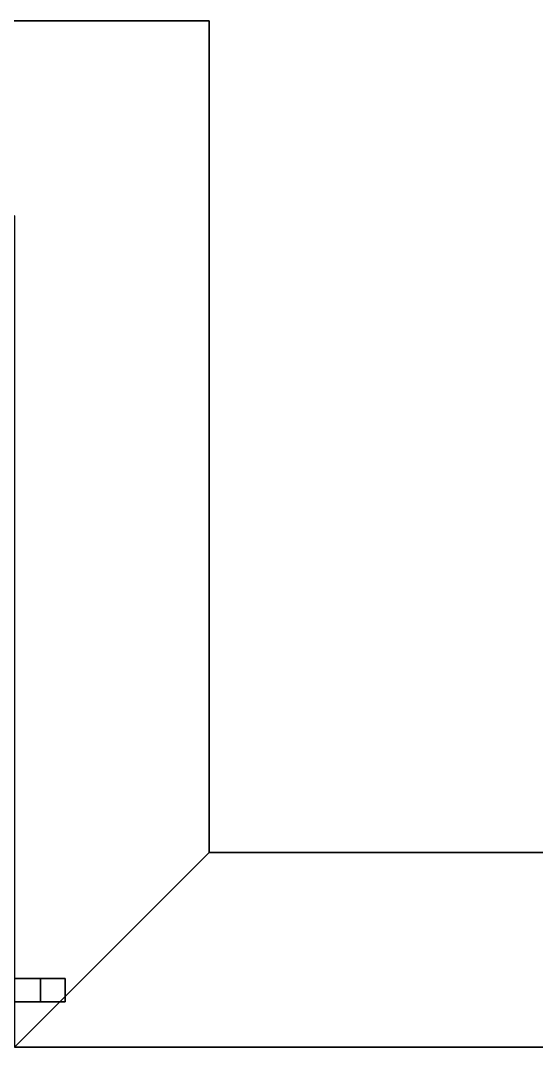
# Model space of a CAD drawing. Extents: x 0 to 6014, y -2453 to 0.
# Drawn here: x 4440 to 4837, y -802 to 0 of the extents above; entities that cross this region are included whole.
import ezdxf

# ---------------------------------------------------------------- set-up
doc = ezdxf.new("R2010")
doc.units = 0
for name, color, linetype in [('LAYER0', 7, 'CONTINUOUS'), ('LAYER1', 7, 'CONTINUOUS'), ('LAYER436', 254, 'CONTINUOUS'), ('LAYER437', 254, 'CONTINUOUS')]:
    doc.layers.add(name, color=color, linetype=linetype)

msp = doc.modelspace()

# ---------------------------------------------------------------- linework, layer by layer
at = {"layer": 'LAYER0'}
for points, invisible_edges in [([(4585, 0), (1510, -265), (1510, 0), (4585, 0)], 1), ([(1510, -265), (4585, 0), (2107, -1840), (1510, -265)], 7), ([(1510, 0, 5), (4585, 0), (1510, 0), (1510, 0, 5)], 1), ([(4585, 0), (1510, 0, 5), (4585, 0, 5), (4585, 0)], 1), ([(1510, 0, 5), (2107, -1840, 5), (4585, 0, 5), (1510, 0, 5)], 3), ([(2107, -1840), (4585, 0), (2107, -2453), (2107, -1840)], 3), ([(2107, -2453), (4585, 0), (4585, -640), (2107, -2453)], 5), ([(4585, 0, 5), (2107, -1840, 5), (4585, -640, 5), (4585, 0, 5)], 3), ([(4585, 0), (4585, -640, 5), (4585, -640), (4585, 0)], 1), ([(4585, -640, 5), (4585, 0), (4585, 0, 5), (4585, -640, 5)], 1), ([(2107, -2453), (4585, -640), (6013.69, -2453), (2107, -2453)], 3), ([(2107, -1840, 5), (6013.69, -2453, 5), (4585, -640, 5), (2107, -1840, 5)], 7), ([(6013.69, -2453), (4585, -640), (6013.69, -640), (6013.69, -2453)], 1), ([(4585, -640, 5), (6013.69, -640), (4585, -640), (4585, -640, 5)], 1), ([(6013.69, -640), (4585, -640, 5), (6013.69, -640, 5), (6013.69, -640)], 1), ([(4585, -640, 5), (6013.69, -2453, 5), (6013.69, -640, 5), (4585, -640, 5)], 1)]:
    msp.add_3dface(points, dxfattribs=dict(at, invisible_edges=invisible_edges))
at = {"layer": 'LAYER1'}
for points, invisible_edges in [([(1660, -150, 5), (1510, 0, 5), (4585, 0, 5), (1660, -150, 5)], 5), ([(1510, 0, 2334), (4585, 0, 5), (1510, 0, 5), (1510, 0, 2334)], 1), ([(4585, 0, 5), (1510, 0, 2334), (4585, 0, 2334), (4585, 0, 5)], 1), ([(1660, -150, 5), (4585, 0, 5), (4435, -150, 5), (1660, -150, 5)], 3), ([(4435, -150, 5), (4585, 0, 5), (4435, -790, 5), (4435, -150, 5)], 3), ([(4435, -790, 5), (4585, 0, 5), (4585, -640, 5), (4435, -790, 5)], 5), ([(4585, 0, 5), (4585, -640, 2334), (4585, -640, 5), (4585, 0, 5)], 1), ([(4585, -640, 2334), (4585, 0, 5), (4585, 0, 2334), (4585, -640, 2334)], 1), ([(4435, -790, 5), (4585, -640, 5), (6013.69, -790, 5), (4435, -790, 5)], 3), ([(6013.69, -790, 5), (4585, -640, 5), (6013.69, -640, 5), (6013.69, -790, 5)], 1), ([(4585, -640, 2334), (6013.69, -640, 5), (4585, -640, 5), (4585, -640, 2334)], 1), ([(6013.69, -640, 5), (4585, -640, 2334), (6013.69, -640, 2334), (6013.69, -640, 5)], 1), ([(6013.69, -790, 2334), (4435, -790, 5), (6013.69, -790, 5), (6013.69, -790, 2334)], 1), ([(4435, -790, 5), (6013.69, -790, 2334), (4435, -790, 2334), (4435, -790, 5)], 1)]:
    msp.add_3dface(points, dxfattribs=dict(at, invisible_edges=invisible_edges))
at = {"layer": 'LAYER436', "invisible_edges": 1}
for points in [[(4455, -737, 2363), (3664, -737, 2293), (3664, -737, 2363), (4455, -737, 2363)], [(3664, -737, 2293), (4455, -737, 2363), (4455, -737, 2293), (3664, -737, 2293)], [(4455, -755, 2293), (3664, -737, 2293), (4455, -737, 2293), (4455, -755, 2293)], [(3664, -737, 2293), (4455, -755, 2293), (3664, -755, 2293), (3664, -737, 2293)], [(3664, -755, 2363), (4455, -737, 2363), (3664, -737, 2363), (3664, -755, 2363)], [(4455, -737, 2363), (3664, -755, 2363), (4455, -755, 2363), (4455, -737, 2363)], [(4455, -737, 2363), (4455, -755, 2293), (4455, -737, 2293), (4455, -737, 2363)], [(4455, -755, 2293), (4455, -737, 2363), (4455, -755, 2363), (4455, -755, 2293)], [(4455, -755, 2293), (3664, -755, 2363), (3664, -755, 2293), (4455, -755, 2293)], [(3664, -755, 2363), (4455, -755, 2293), (4455, -755, 2363), (3664, -755, 2363)]]:
    msp.add_3dface(points, dxfattribs=at)
at = {"layer": 'LAYER437', "invisible_edges": 1}
for points in [[(4404, -737, 2293), (4474, -737, 1943), (4404, -737, 1943), (4404, -737, 2293)], [(4474, -737, 1943), (4404, -737, 2293), (4474, -737, 2293), (4474, -737, 1943)], [(4404, -755, 1943), (4474, -737, 1943), (4474, -755, 1943), (4404, -755, 1943)], [(4474, -737, 1943), (4404, -755, 1943), (4404, -737, 1943), (4474, -737, 1943)], [(4404, -737, 2293), (4474, -755, 2293), (4474, -737, 2293), (4404, -737, 2293)], [(4474, -755, 2293), (4404, -737, 2293), (4404, -755, 2293), (4474, -755, 2293)], [(4474, -755, 2293), (4474, -737, 1943), (4474, -737, 2293), (4474, -755, 2293)], [(4474, -737, 1943), (4474, -755, 2293), (4474, -755, 1943), (4474, -737, 1943)], [(4474, -755, 2293), (4404, -755, 1943), (4474, -755, 1943), (4474, -755, 2293)], [(4404, -755, 1943), (4474, -755, 2293), (4404, -755, 2293), (4404, -755, 1943)]]:
    msp.add_3dface(points, dxfattribs=at)

# ---------------------------------------------------------------- meshes
at = {"layer": 'LAYER1'}
mesh = msp.add_polymesh((11, 2), dxfattribs=at)
for k, corner in enumerate([(2257, -1690, 2334), (2257, -2453, 2334), (150, -1690, 2334), (2257, -1690, 2334), (150, -160, 2334), (150, -1690, 2334), (915, -160, 2334), (150, -160, 2334), (915, -415, 2334), (915, -160, 2334), (1660, -415, 2334), (915, -415, 2334), (1660, -150, 2334), (1660, -415, 2334), (4435, -150, 2334), (1660, -150, 2334), (4435, -790, 2334), (4435, -150, 2334), (6013.688, -790, 2334), (4435, -790, 2334), (6013.688, -640, 2334), (4585, -640, 2334)]):
    mesh.set_mesh_vertex(divmod(k, 2), corner)

doc.saveas('drawing.dxf')
